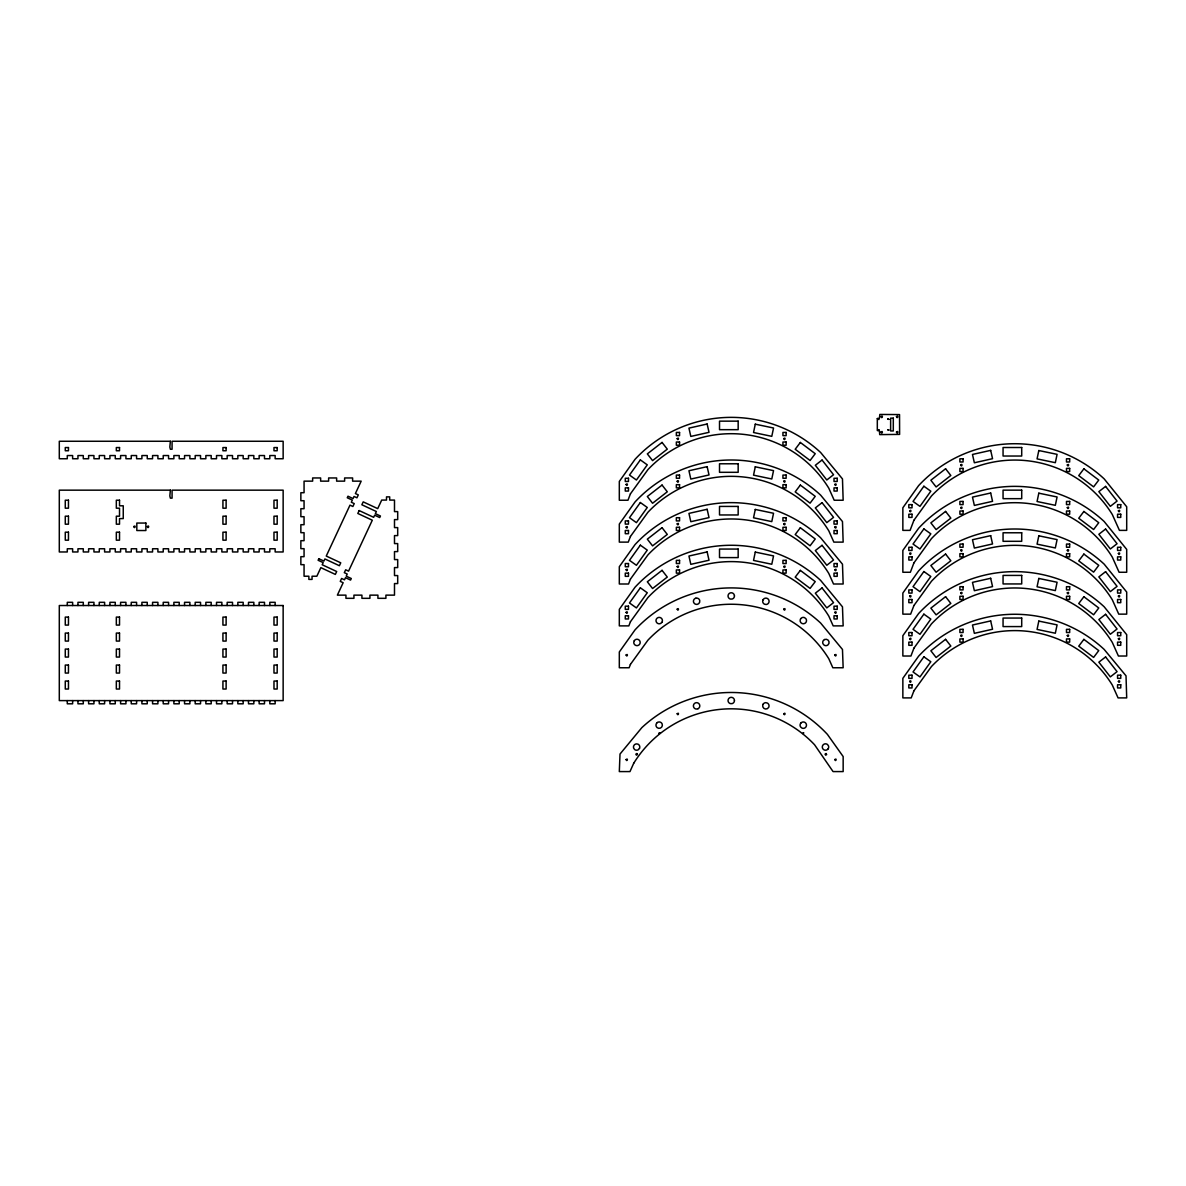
<?xml version="1.0" encoding="UTF-8"?>
<svg xmlns="http://www.w3.org/2000/svg" width="1186" height="1186" viewBox="0 0 1186 1186"><rect width="100%" height="100%" fill="white"/><g stroke="black" fill="none" stroke-linecap="round" stroke-linejoin="round"><path stroke-width="1.5" d="M822.046 460.035L815.331 465.283L826.805 479.989L833.536 474.741L822.091 460.079M275.152 605.527L275.152 602.325L269.815 602.325L269.815 605.527M275.152 700.6L275.152 703.802L269.815 703.802L269.815 700.6M264.493 605.527L264.493 602.325L259.156 602.325L259.156 605.527M264.493 700.6L264.493 703.802L259.156 703.802L259.156 700.6M253.834 605.527L253.834 602.325L248.497 602.325L248.497 605.527M253.834 700.6L253.834 703.802L248.497 703.802L248.497 700.6M243.174 605.527L243.174 602.325L237.837 602.325L237.837 605.527M243.174 700.6L243.174 703.802L237.837 703.802L237.837 700.6M232.515 605.527L232.515 602.325L227.178 602.325L227.178 605.527M232.515 700.6L232.515 703.802L227.178 703.802L227.178 700.6M221.856 605.527L221.856 602.325L216.519 602.325L216.519 605.527M221.856 700.6L221.856 703.802L216.519 703.802L216.519 700.6M211.197 605.527L211.197 602.325L205.86 602.325L205.86 605.527M211.197 700.6L211.197 703.802L205.86 703.802L205.86 700.6M200.538 605.527L200.538 602.325L195.201 602.325L195.201 605.527M200.538 700.6L200.538 703.802L195.201 703.802L195.201 700.6M189.879 605.527L189.879 602.325L184.542 602.325L184.542 605.527M189.879 700.6L189.879 703.802L184.542 703.802L184.542 700.6M179.219 605.527L179.219 602.325L173.882 602.325L173.882 605.527M179.219 700.6L179.219 703.802L173.882 703.802L173.882 700.6M168.56 605.527L168.56 602.325L163.223 602.325L163.223 605.527M168.56 700.6L168.56 703.802L163.223 703.802L163.223 700.6M157.901 605.527L157.901 602.325L152.564 602.325L152.564 605.527M157.901 700.6L157.901 703.802L152.564 703.802L152.564 700.6M147.242 605.527L147.242 602.325L141.905 602.325L141.905 605.527M147.242 700.6L147.242 703.802L141.905 703.802L141.905 700.6M136.583 605.527L136.583 602.325L131.246 602.325L131.246 605.527M136.583 700.6L136.583 703.802L131.246 703.802L131.246 700.6M125.924 605.527L125.924 602.325L120.587 602.325L120.587 605.527M125.924 700.6L125.924 703.802L120.587 703.802L120.587 700.6M115.264 605.527L115.264 602.325L109.927 602.325L109.927 605.527M115.264 700.6L115.264 703.802L109.927 703.802L109.927 700.6M104.605 605.527L104.605 602.325L99.268 602.325L99.268 605.527M104.605 700.6L104.605 703.802L99.268 703.802L99.268 700.6M93.946 605.527L93.946 602.325L88.609 602.325L88.609 605.527M93.946 700.6L93.946 703.802L88.609 703.802L88.609 700.6M83.287 605.527L83.287 602.325L77.95 602.325L77.95 605.527M83.287 700.6L83.287 703.802L77.95 703.802L77.95 700.6M72.628 605.527L72.628 602.325L67.291 602.325L67.291 605.527M72.628 700.6L72.628 703.802L67.291 703.802L67.291 700.6M880.99 432.104C882.221 435.292 883.407 429.673 880.99 432.104M734.445 595.876L734.356 596.706A3.202 3.202 0 0 1 732.147 599.034L730.502 599.078A3.202 3.202 0 0 1 728.174 596.869L728.041 596.054A3.202 3.202 0 0 1 731.154 592.763A3.202 3.202 0 0 1 734.445 595.876M133.751 526.569C134.789 529.816 136.301 524.316 133.751 526.569M147.286 526.569C148.339 529.831 149.821 524.271 147.286 526.569M626.104 484.451C627.083 487.505 628.476 482.302 626.104 484.451M626.104 527.088C627.083 530.142 628.476 524.938 626.104 527.088M626.104 569.725C627.083 572.779 628.476 567.575 626.104 569.725M626.104 612.361C627.083 615.415 628.476 610.212 626.104 612.361M626.104 655.013C627.083 658.052 628.476 652.849 626.104 655.013M626.089 759.574C627.068 762.628 628.476 757.424 626.089 759.574M677.176 438.612C678.155 441.666 679.548 436.463 677.176 438.612M677.176 481.249C678.155 484.303 679.548 479.1 677.176 481.249M677.176 523.901C678.155 526.94 679.548 521.736 677.176 523.901M677.176 566.537C678.14 569.562 679.563 564.417 677.176 566.537M677.176 609.174C678.14 612.198 679.563 607.054 677.176 609.174M677.176 713.735C678.125 716.789 679.578 711.585 677.176 713.735M783.768 438.612C784.747 441.666 786.14 436.463 783.768 438.612M783.768 481.249C784.747 484.303 786.14 479.1 783.768 481.249M783.768 523.901C784.747 526.94 786.14 521.736 783.768 523.901M783.768 566.537C784.687 569.591 786.214 564.373 783.768 566.537M783.768 609.174C784.687 612.228 786.214 607.01 783.768 609.174M783.768 713.735C784.747 716.774 786.125 711.615 783.768 713.735M834.84 484.451C835.819 487.505 837.212 482.302 834.84 484.451M834.84 527.088C835.819 530.142 837.212 524.938 834.84 527.088M834.84 569.725C835.819 572.779 837.212 567.575 834.84 569.725M834.84 612.361C835.819 615.415 837.212 610.212 834.84 612.361M834.84 655.013C835.819 658.052 837.212 652.849 834.84 655.013M877.314 418.554L877.314 430.548L879.434 430.948L879.701 434.61L899.611 434.402L899.537 414.581L879.834 414.448L879.434 418.154L877.314 418.554M877.937 419.073L879.004 419.518L877.996 418.925M877.937 429.732L879.063 430.029L877.937 429.732M834.825 759.574C835.804 762.628 837.212 757.424 834.825 759.574M881.005 416.597C882.058 419.859 883.54 414.299 881.005 416.597M887.721 419.073L888.848 419.37L887.721 419.073M887.721 429.732L888.848 430.029L887.721 429.732M896.468 416.597C897.505 419.859 899.003 414.299 896.468 416.597M896.468 432.06C897.505 435.306 899.003 429.762 896.468 432.06M909.647 510.81C910.626 513.864 912.019 508.661 909.647 510.81M909.647 553.447C910.626 556.501 912.019 551.297 909.647 553.447M909.647 596.084C910.626 599.138 912.019 593.934 909.647 596.084M909.647 638.72C910.626 641.774 912.019 636.571 909.647 638.72M909.647 681.357C910.626 684.411 912.019 679.207 909.647 681.357M960.704 464.971C961.683 468.01 963.106 462.851 960.704 464.971M960.704 507.608C961.683 510.647 963.106 505.488 960.704 507.608M960.704 550.245C961.683 553.284 963.106 548.125 960.704 550.245M960.704 592.881C961.683 595.921 963.106 590.761 960.704 592.881M960.704 635.518C961.668 638.572 963.121 633.368 960.704 635.518M1067.296 464.971C1068.23 468.025 1069.757 462.822 1067.296 464.971M1067.296 507.608C1068.23 510.662 1069.757 505.458 1067.296 507.608M1067.296 550.245C1068.23 553.299 1069.757 548.095 1067.296 550.245M1067.296 592.881C1068.23 595.935 1069.757 590.732 1067.296 592.881M1067.296 635.518C1068.29 638.557 1069.653 633.398 1067.296 635.518M1118.383 510.81C1119.332 513.864 1120.785 508.646 1118.383 510.81M1118.383 553.447C1119.362 556.501 1120.755 551.297 1118.383 553.447M1118.383 596.084C1119.362 599.138 1120.755 593.934 1118.383 596.084M1118.383 638.72C1119.362 641.774 1120.755 636.571 1118.383 638.72M1118.383 681.357C1119.362 684.411 1120.755 679.207 1118.383 681.357M734.445 700.615L734.312 701.445A3.202 3.202 0 0 1 731.984 703.639L730.339 703.595A3.202 3.202 0 0 1 728.13 701.282L728.041 700.452A3.202 3.202 0 0 1 731.332 697.338A3.202 3.202 0 0 1 734.445 700.615M755.274 424.173L753.54 432.519L771.789 436.344L773.539 427.998L755.274 424.173M755.274 466.81L753.54 475.156L771.789 478.981L773.539 470.634L755.274 466.81M755.274 509.446L753.54 517.793L771.789 521.618L773.539 513.271L755.274 509.446M755.274 552.083L753.54 560.429L771.789 564.254L773.539 555.908L755.274 552.083M1038.817 450.532L1037.068 458.878L1055.332 462.688L1057.082 454.342L1038.817 450.532M1038.817 493.168L1037.068 501.515L1055.332 505.325L1057.082 496.978L1038.817 493.168M1038.817 535.805L1037.068 544.152L1055.332 547.962L1057.082 539.615L1038.817 535.805M1038.817 578.442L1037.068 586.788L1055.332 590.598L1057.082 582.252L1038.817 578.442M1038.817 621.079L1037.068 629.425L1055.332 633.235L1057.082 624.889L1038.817 621.079M762.998 599.938L762.731 600.724A3.202 3.202 0 0 0 764.525 604.193L766.141 604.489A3.202 3.202 0 0 0 768.32 603.363L768.78 602.666A3.202 3.202 0 0 0 767.253 598.411A3.202 3.202 0 0 0 762.998 599.938M630.403 493.88L627.972 500.24L619.314 500.24L619.314 481.442L635.073 459.279A131.29 131.29 0 0 1 820.638 452.503L842.475 478.922L843.157 500.24L834.203 500.24L828.792 488.172A114.582 114.582 0 0 0 647.912 469.641L630.403 493.88M630.403 536.517L628.269 542.121L619.314 542.121L619.314 524.079L635.073 501.915A131.29 131.29 0 0 1 820.638 495.14L842.475 521.558L843.157 542.121L833.862 542.121L828.792 530.809A114.582 114.582 0 0 0 647.912 512.278L630.403 536.517M630.403 579.153L628.55 584.001L619.314 584.001L619.314 566.715L635.073 544.552A131.29 131.29 0 0 1 820.638 537.777L842.475 564.195L843.157 584.001L833.521 584.001L828.792 573.446A114.582 114.582 0 0 0 647.912 554.915L630.403 579.153M630.403 621.79L628.847 625.882L619.314 625.882L619.314 609.352L635.073 587.189A131.29 131.29 0 0 1 820.638 580.414L842.475 606.832L843.157 625.882L833.18 625.882L828.792 616.083A114.582 114.582 0 0 0 647.912 597.551L630.403 621.79M630.403 664.427L629.129 667.762L619.314 667.762L619.314 651.989L635.073 629.825A131.29 131.29 0 0 1 820.638 623.05L842.475 649.468L843.157 667.762L832.839 667.762L828.792 658.719A114.582 114.582 0 0 0 647.912 640.188L630.403 664.427M913.932 520.239L910.077 530.379L902.857 530.379L902.857 507.786L918.616 485.623A131.29 131.29 0 0 1 1104.166 478.862L1126.7 506.778L1126.7 530.379L1119.436 530.379L1112.32 514.531A114.582 114.582 0 0 0 931.455 495.985L913.932 520.239M913.932 562.876L910.359 572.26L902.857 572.26L902.857 550.423L918.616 528.259A131.29 131.29 0 0 1 1104.166 521.499L1126.7 549.414L1126.7 572.26L1119.095 572.26L1112.32 557.168A114.582 114.582 0 0 0 931.455 538.622L913.932 562.876M913.932 605.512L910.64 614.14L902.857 614.14L902.857 593.059L918.616 570.896A131.29 131.29 0 0 1 1104.166 564.136L1126.7 592.051L1126.7 614.14L1118.754 614.14L1112.32 599.805A114.582 114.582 0 0 0 931.455 581.259L913.932 605.512M913.932 648.149L910.937 656.021L902.857 656.021L902.857 635.696L918.616 613.533A131.29 131.29 0 0 1 1104.166 606.772L1126.7 634.688L1126.7 656.021L1118.413 656.021L1112.32 642.441A114.582 114.582 0 0 0 931.455 623.895L913.932 648.149M913.932 690.786L911.219 697.902L902.857 697.902L902.857 678.333L918.616 656.169A131.29 131.29 0 0 1 1104.166 649.409L1126.018 675.827L1126.7 697.902L1118.072 697.902L1112.32 685.078A114.582 114.582 0 0 0 931.455 666.532L913.932 690.786M763.058 704.306L762.746 705.077A3.202 3.202 0 0 0 768.632 707.434L768.943 706.648A3.202 3.202 0 0 0 767.401 703.076L765.8 702.675A3.202 3.202 0 0 0 763.058 704.306M633.695 763.295L629.974 771.582L619.314 771.582L620.011 754.044L641.848 727.626A131.29 131.29 0 0 1 827.413 734.386L843.157 756.549L843.157 771.582L833.061 771.582L814.56 744.749A114.582 114.582 0 0 0 633.695 763.295M318.841 558.725L318.115 560.266L323.185 562.624L322.192 564.758L336.691 571.519L335.341 574.409L320.843 567.649L316.855 576.218L312.051 576.218L312.051 579.405L308.864 579.405L308.864 576.218L304.061 576.218L304.061 564.669L300.859 564.669L300.859 556.679L304.061 556.679L304.061 548.673L300.859 548.673L300.859 540.683L304.061 540.683L304.061 532.692L300.859 532.692L300.859 524.701L304.061 524.701L304.061 516.696L300.859 516.696L300.859 508.705L304.061 508.705L304.061 500.714L300.859 500.714L300.859 492.709L304.061 492.709L304.061 481.145L312.644 481.145L312.644 477.958L320.635 477.958L320.635 481.145L328.626 481.145L328.626 477.958L336.631 477.958L336.631 481.145L344.622 481.145L344.622 477.958L352.613 477.958L352.613 481.145L361.181 481.145L355.4 493.554L358.291 494.903L356.942 497.809L354.051 496.46L353.057 498.58L347.987 496.208L347.261 497.764L352.331 500.121L351.338 502.256L354.243 503.605L352.894 506.496L349.989 505.147L326.254 556.056L340.738 562.816L339.389 565.722L324.905 558.962L323.911 561.082L318.841 558.725M359.165 510.558L357.816 513.464L372.3 520.224L348.565 571.133L345.66 569.784L344.311 572.675L347.216 574.024L346.223 576.159L351.293 578.516L350.567 580.073L345.497 577.701L344.503 579.821L341.612 578.471L340.263 581.377L343.154 582.726L337.373 595.135L345.941 595.135L345.941 598.322L353.932 598.322L353.932 595.135L361.923 595.135L361.923 598.322L369.928 598.322L369.928 595.135L377.919 595.135L377.919 598.322L385.91 598.322L385.91 595.135L394.493 595.135L394.493 583.571L397.695 583.571L397.695 575.566L394.493 575.566L394.493 567.575L397.695 567.575L397.695 559.584L394.493 559.584L394.493 551.594L397.695 551.594L397.695 543.588L394.493 543.588L394.493 535.598L397.695 535.598L397.695 527.607L394.493 527.607L394.493 519.601L397.695 519.601L397.695 511.611L394.493 511.611L394.493 500.077L389.69 500.077L389.69 496.875L386.503 496.875L386.503 500.077L381.699 500.077L377.711 508.631L363.212 501.871L361.863 504.762L376.362 511.522L375.369 513.657L380.439 516.014L379.713 517.556L374.643 515.198L373.649 517.318L359.165 510.558M634.332 640.662L633.961 641.404A3.202 3.202 0 0 0 634.569 644.547L635.192 645.095A3.202 3.202 0 0 0 639.639 644.235A3.202 3.202 0 0 0 638.78 639.803L638.038 639.432A3.202 3.202 0 0 0 634.895 640.04L634.332 640.662M800.698 618.721L800.298 619.463A3.202 3.202 0 0 0 805.324 623.065L805.902 622.442A3.202 3.202 0 0 0 805.768 618.558L804.419 617.595A3.202 3.202 0 0 0 800.698 618.721M800.817 723.119L800.372 723.831A3.202 3.202 0 0 0 800.683 727.018L801.958 728.071A3.202 3.202 0 0 0 805.146 727.759L805.754 727.181A3.202 3.202 0 0 0 805.309 722.689A3.202 3.202 0 0 0 800.817 723.119M639.491 748.351L638.439 749.626A3.202 3.202 0 0 1 635.251 749.923L634.54 749.478A3.202 3.202 0 0 1 637.905 744.111L638.617 744.556A3.202 3.202 0 0 1 639.491 748.351M640.351 459.886L629.484 475.052L636.422 480.019L647.274 464.853L640.351 459.886M640.351 502.523L629.484 517.689L636.422 522.655L647.274 507.489L640.351 502.523M640.351 545.16L629.484 560.326L636.422 565.292L647.274 550.126L640.351 545.16M640.351 587.796L629.484 602.962L636.422 607.929L647.274 592.763L640.351 587.796M923.879 486.23L913.027 501.411L919.965 506.363L930.817 491.197L923.879 486.23M923.879 528.882L913.027 544.048L919.965 548.999L930.817 533.833L923.879 528.882M923.879 571.519L913.027 586.685L919.965 591.651L930.817 576.47L923.879 571.519M923.879 614.155L913.027 629.321L919.965 634.288L930.817 619.107L923.879 614.155M923.879 656.792L913.027 671.958L919.965 676.924L930.817 661.744L923.879 656.792M800.342 442.452L795.198 449.257L810.082 460.509L815.227 453.704L800.342 442.452M800.342 485.089L795.198 491.894L810.082 503.146L815.227 496.341L800.342 485.089M800.342 527.74L795.198 534.53L810.082 545.782L815.227 538.993L800.342 527.74M800.342 570.377L795.198 577.167L810.082 588.419L815.227 581.629L800.342 570.377M1083.885 468.811L1078.741 475.616L1093.611 486.868L1098.755 480.063L1083.885 468.811M1083.885 511.448L1078.741 518.252L1093.611 529.505L1098.755 522.7L1083.885 511.448M1083.885 554.084L1078.741 560.889L1093.611 572.141L1098.755 565.337L1083.885 554.084M1083.885 596.721L1078.741 603.526L1093.611 614.778L1098.755 607.973L1083.885 596.721M1083.885 639.358L1078.741 646.162L1093.611 657.415L1098.755 650.61L1083.885 639.358M661.803 622.442L660.528 623.495A3.202 3.202 0 0 1 657.34 623.184L656.733 622.62A3.202 3.202 0 0 1 657.163 618.114A3.202 3.202 0 0 1 661.669 618.558L662.114 619.27A3.202 3.202 0 0 1 661.803 622.442M657.326 722.556L656.718 723.119A3.202 3.202 0 0 0 656.584 727.018L657.148 727.626A3.202 3.202 0 0 0 662.173 724.038L661.788 723.297A3.202 3.202 0 0 0 658.067 722.155L657.326 722.556M827.917 749.107L827.279 749.671A3.202 3.202 0 0 1 822.847 748.811A3.202 3.202 0 0 1 823.707 744.363L824.448 743.993A3.202 3.202 0 0 1 827.591 744.6L828.51 745.979A3.202 3.202 0 0 1 827.917 749.107M822.046 502.671L815.331 507.919L826.805 522.626L833.536 517.378L822.046 502.671M822.046 545.308L815.331 550.556L826.805 565.262L833.536 560.014L822.046 545.308M822.046 587.945L815.331 593.193L826.805 607.899L833.536 602.651L822.046 587.945M1105.589 486.393L1098.859 491.641L1110.348 506.333L1117.064 501.085L1105.589 486.393M1105.589 529.03L1098.859 534.278L1110.348 548.97L1117.064 543.722L1105.589 529.03M1105.589 571.667L1098.859 576.915L1110.348 591.606L1117.064 586.358L1105.589 571.667M1105.589 614.304L1098.859 619.552L1110.348 634.243L1117.064 628.995L1105.589 614.304M1105.589 656.94L1098.859 662.188L1110.348 676.88L1117.064 671.632L1105.589 656.94M662.055 442.422L647.334 453.882L652.567 460.613L667.288 449.153L662.055 442.422M662.055 485.059L647.334 496.519L652.567 503.249L667.288 491.79L662.055 485.059M662.055 527.696L647.334 539.156L652.567 545.886L667.288 534.426L662.055 527.696M662.055 570.333L647.334 581.792L652.567 588.523L667.288 577.063L662.055 570.333M945.583 468.766L930.862 480.226L936.11 486.957L950.831 475.497L945.583 468.766M945.583 511.403L930.862 522.863L936.11 529.593L950.831 518.134L945.583 511.403M945.583 554.04L930.862 565.5L936.11 572.23L950.831 560.77L945.583 554.04M945.583 596.677L930.862 608.136L936.11 614.867L950.831 603.407L945.583 596.677M945.583 639.313L930.862 650.773L936.11 657.504L950.831 646.044L945.583 639.313M824.581 639.536L823.87 639.98A3.202 3.202 0 0 0 822.995 643.776L824.048 645.051A3.202 3.202 0 0 0 827.235 645.362L827.947 644.917A3.202 3.202 0 0 0 824.581 639.536M695.856 598.204L695.085 598.5A3.202 3.202 0 0 0 693.543 602.088L693.854 602.859A3.202 3.202 0 0 0 699.74 600.516L699.429 599.731A3.202 3.202 0 0 0 696.686 598.1L695.856 598.204M697.961 708.754L696.33 709.05A3.202 3.202 0 0 1 694.166 707.938L693.706 707.227A3.202 3.202 0 0 1 695.233 702.972A3.202 3.202 0 0 1 699.488 704.499L699.74 705.299A3.202 3.202 0 0 1 697.961 708.754M707.138 424.01L688.947 428.116L690.815 436.433L709.02 432.327L707.138 424.01M707.138 466.647L688.947 470.753L690.815 479.07L709.02 474.963L707.138 466.647M707.138 509.283L688.947 513.39L690.815 521.707L709.02 517.6L707.138 509.283M990.681 450.369L972.476 454.46L974.358 462.777L992.549 458.685L990.681 450.369M707.138 551.92L688.947 556.026L690.815 564.343L709.02 560.237L707.138 551.92M990.681 493.005L972.476 497.097L974.358 505.429L992.549 501.322L990.681 493.005M990.681 535.642L972.476 539.734L974.358 548.065L992.549 543.959L990.681 535.642M990.681 578.279L972.476 582.37L974.358 590.702L992.549 586.596L990.681 578.279M990.681 620.915L972.476 625.022L974.358 633.339L992.549 629.232L990.681 620.915M893.295 418.154L890.627 418.154L890.627 430.948L893.295 430.948L893.295 418.154M738.166 421.149L719.517 421.149L719.517 429.673L738.166 429.673L738.166 421.149M679.548 432.43L676.346 432.43L676.346 435.633L679.548 435.633L679.548 432.43M786.14 432.43L782.938 432.43L782.938 435.633L786.14 435.633L786.14 432.43M170.369 441.266L59.3 441.266L59.3 458.745L67.291 458.745L67.291 455.543L72.628 455.543L72.628 458.745L77.95 458.745L77.95 455.543L83.287 455.543L83.287 458.745L88.609 458.745L88.609 455.543L93.946 455.543L93.946 458.745L99.268 458.745L99.268 455.543L104.605 455.543L104.605 458.745L109.927 458.745L109.927 455.543L115.264 455.543L115.264 458.745L120.587 458.745L120.587 455.543L125.924 455.543L125.924 458.745L131.246 458.745L131.246 455.543L136.583 455.543L136.583 458.745L141.905 458.745L141.905 455.543L147.242 455.543L147.242 458.745L152.564 458.745L152.564 455.543L157.901 455.543L157.901 458.745L163.223 458.745L163.223 455.543L168.56 455.543L168.56 458.745L173.882 458.745L173.882 455.543L179.219 455.543L179.219 458.745L184.542 458.745L184.542 455.543L189.879 455.543L189.879 458.745L195.201 458.745L195.201 455.543L200.538 455.543L200.538 458.745L205.86 458.745L205.86 455.543L211.197 455.543L211.197 458.745L216.519 458.745L216.519 455.543L221.856 455.543L221.856 458.745L227.178 458.745L227.178 455.543L232.515 455.543L232.515 458.745L237.837 458.745L237.837 455.543L243.174 455.543L243.174 458.745L248.497 458.745L248.497 455.543L253.834 455.543L253.834 458.745L259.156 458.745L259.156 455.543L264.493 455.543L264.493 458.745L269.815 458.745L269.815 455.543L275.152 455.543L275.152 458.745L283.143 458.745L283.143 441.266L172.074 441.266L172.074 449.257L170.369 449.257L169.835 447.048L170.369 441.266M679.548 442.022L676.346 442.022L676.346 445.224L679.548 445.224L679.548 442.022M786.14 442.022L782.938 442.022L782.938 445.224L786.14 445.224L786.14 442.022M68.462 447.552L65.274 447.552L65.274 450.754L68.462 450.754L68.462 447.552M119.519 447.552L116.332 447.552L116.332 450.754L119.519 450.754L119.519 447.552M226.126 447.552L222.924 447.552L222.924 450.754L226.126 450.754L226.126 447.552M277.183 447.552L273.981 447.552L273.981 450.754L277.183 450.754L277.183 447.552M1021.709 447.507L1003.059 447.507L1003.059 456.032L1021.709 456.032L1021.709 447.507M963.076 458.789L959.889 458.789L959.889 461.977L963.076 461.977L963.076 458.789M1069.668 458.789L1066.481 458.789L1066.481 461.977L1069.668 461.977L1069.668 458.789M738.166 463.785L719.517 463.785L719.517 472.31L738.166 472.31L738.166 463.785M963.076 468.381L959.889 468.381L959.889 471.568L963.076 471.568L963.076 468.381M1069.668 468.381L1066.481 468.381L1066.481 471.568L1069.668 471.568L1069.668 468.381M679.548 475.067L676.346 475.067L676.346 478.269L679.548 478.269L679.548 475.067M786.14 475.067L782.938 475.067L782.938 478.269L786.14 478.269L786.14 475.067M628.476 478.269L625.274 478.269L625.274 481.472L628.476 481.472L628.476 478.269M837.212 478.269L834.01 478.269L834.01 481.472L837.212 481.472L837.212 478.269M679.548 484.659L676.346 484.659L676.346 487.861L679.548 487.861L679.548 484.659M786.14 484.659L782.938 484.659L782.938 487.861L786.14 487.861L786.14 484.659M628.476 487.861L625.274 487.861L625.274 491.063L628.476 491.063L628.476 487.861M837.212 487.861L834.01 487.861L834.01 491.063L837.212 491.063L837.212 487.861M170.369 490.159L59.3 490.159L59.3 551.964L67.291 551.964L67.291 548.762L72.628 548.762L72.628 551.964L77.95 551.964L77.95 548.762L83.287 548.762L83.287 551.964L88.609 551.964L88.609 548.762L93.946 548.762L93.946 551.964L99.268 551.964L99.268 548.762L104.605 548.762L104.605 551.964L109.927 551.964L109.927 548.762L115.264 548.762L115.264 551.964L120.587 551.964L120.587 548.762L125.924 548.762L125.924 551.964L131.246 551.964L131.246 548.762L136.583 548.762L136.583 551.964L141.905 551.964L141.905 548.762L147.242 548.762L147.242 551.964L152.564 551.964L152.564 548.762L157.901 548.762L157.901 551.964L163.223 551.964L163.223 548.762L168.56 548.762L168.56 551.964L173.882 551.964L173.882 548.762L179.219 548.762L179.219 551.964L184.542 551.964L184.542 548.762L189.879 548.762L189.879 551.964L195.201 551.964L195.201 548.762L200.538 548.762L200.538 551.964L205.86 551.964L205.86 548.762L211.197 548.762L211.197 551.964L216.519 551.964L216.519 548.762L221.856 548.762L221.856 551.964L227.178 551.964L227.178 548.762L232.515 548.762L232.515 551.964L237.837 551.964L237.837 548.762L243.174 548.762L243.174 551.964L248.497 551.964L248.497 548.762L253.834 548.762L253.834 551.964L259.156 551.964L259.156 548.762L264.493 548.762L264.493 551.964L269.815 551.964L269.815 548.762L275.152 548.762L275.152 551.964L283.143 551.964L283.143 490.159L172.074 490.159L172.074 498.15L170.369 498.15L169.835 495.941L170.369 490.159M1021.709 490.144L1003.059 490.144L1003.059 498.669L1021.709 498.669L1021.709 490.144M68.462 500.21L65.274 500.21L65.274 508.201L68.462 508.201L68.462 500.21M119.519 500.21L116.332 500.21L116.332 508.201L119.519 508.201L119.519 516.192L116.332 516.192L116.332 524.197L119.519 524.197L119.519 518.593L123.255 518.593L123.255 505.799L119.519 505.799L119.519 500.21M226.126 500.21L222.924 500.21L222.924 508.201L226.126 508.201L226.126 500.21M277.183 500.21L273.981 500.21L273.981 508.201L277.183 508.201L277.183 500.21M963.076 501.426L959.889 501.426L959.889 504.613L963.076 504.613L963.076 501.426M1069.668 501.426L1066.481 501.426L1066.481 504.613L1069.668 504.613L1069.668 501.426M912.019 504.628L908.817 504.628L908.817 507.816L912.019 507.816L912.019 504.628M1120.755 504.628L1117.553 504.628L1117.553 507.816L1120.755 507.816L1120.755 504.628M738.166 506.422L719.517 506.422L719.517 514.961L738.166 514.961L738.166 506.422M963.076 511.018L959.889 511.018L959.889 514.205L963.076 514.205L963.076 511.018M1069.668 511.018L1066.481 511.018L1066.481 514.205L1069.668 514.205L1069.668 511.018M912.019 514.22L908.817 514.22L908.817 517.407L912.019 517.407L912.019 514.22M1120.755 514.22L1117.553 514.22L1117.553 517.407L1120.755 517.407L1120.755 514.22M68.462 516.192L65.274 516.192L65.274 524.197L68.462 524.197L68.462 516.192M226.126 516.192L222.924 516.192L222.924 524.197L226.126 524.197L226.126 516.192M277.183 516.192L273.981 516.192L273.981 524.197L277.183 524.197L277.183 516.192M679.548 517.704L676.346 517.704L676.346 520.906L679.548 520.906L679.548 517.704M786.14 517.704L782.938 517.704L782.938 520.906L786.14 520.906L786.14 517.704M628.476 520.906L625.274 520.906L625.274 524.108L628.476 524.108L628.476 520.906M837.212 520.906L834.01 520.906L834.01 524.108L837.212 524.108L837.212 520.906M145.878 523.056L136.82 523.056L136.82 530.527L145.878 530.527L145.878 523.056M679.548 527.296L676.346 527.296L676.346 530.498L679.548 530.498L679.548 527.296M786.14 527.296L782.938 527.296L782.938 530.498L786.14 530.498L786.14 527.296M628.476 530.498L625.274 530.498L625.274 533.7L628.476 533.7L628.476 530.498M837.212 530.498L834.01 530.498L834.01 533.7L837.212 533.7L837.212 530.498M68.462 532.188L65.274 532.188L65.274 540.179L68.462 540.179L68.462 532.188M119.519 532.188L116.332 532.188L116.332 540.179L119.519 540.179L119.519 532.188M226.126 532.188L222.924 532.188L222.924 540.179L226.126 540.179L226.126 532.188M277.183 532.188L273.981 532.188L273.981 540.179L277.183 540.179L277.183 532.188M1021.709 532.781L1003.059 532.781L1003.059 541.305L1021.709 541.305L1021.709 532.781M963.076 544.063L959.889 544.063L959.889 547.25L963.076 547.25L963.076 544.063M1069.668 544.063L1066.481 544.063L1066.481 547.25L1069.668 547.25L1069.668 544.063M912.019 547.265L908.817 547.265L908.817 550.452L912.019 550.452L912.019 547.265M1120.755 547.265L1117.553 547.265L1117.553 550.452L1120.755 550.452L1120.755 547.265M738.166 549.059L719.517 549.059L719.517 557.598L738.166 557.598L738.166 549.059M963.076 553.654L959.889 553.654L959.889 556.857L963.076 556.857L963.076 553.654M1069.668 553.654L1066.481 553.654L1066.481 556.857L1069.668 556.857L1069.668 553.654M912.019 556.857L908.817 556.857L908.817 560.044L912.019 560.044L912.019 556.857M1120.755 556.857L1117.553 556.857L1117.553 560.044L1120.755 560.044L1120.755 556.857M679.548 560.341L676.346 560.341L676.346 563.543L679.548 563.543L679.548 560.341M786.14 560.341L782.938 560.341L782.938 563.543L786.14 563.543L786.14 560.341M628.476 563.543L625.274 563.543L625.274 566.745L628.476 566.745L628.476 563.543M837.212 563.543L834.01 563.543L834.01 566.745L837.212 566.745L837.212 563.543M679.548 569.932L676.346 569.932L676.346 573.135L679.548 573.135L679.548 569.932M786.14 569.932L782.938 569.932L782.938 573.135L786.14 573.135L786.14 569.932M628.476 573.135L625.274 573.135L625.274 576.337L628.476 576.337L628.476 573.135M837.212 573.135L834.01 573.135L834.01 576.337L837.212 576.337L837.212 573.135M1021.709 575.418L1003.059 575.418L1003.059 583.942L1021.709 583.942L1021.709 575.418M963.076 586.699L959.889 586.699L959.889 589.887L963.076 589.887L963.076 586.699M1069.668 586.699L1066.481 586.699L1066.481 589.887L1069.668 589.887L1069.668 586.699M912.019 589.902L908.817 589.902L908.817 593.089L912.019 593.089L912.019 589.902M1120.755 589.902L1117.553 589.902L1117.553 593.089L1120.755 593.089L1120.755 589.902M963.076 596.291L959.889 596.291L959.889 599.493L963.076 599.493L963.076 596.291M1069.668 596.291L1066.481 596.291L1066.481 599.493L1069.668 599.493L1069.668 596.291M912.019 599.493L908.817 599.493L908.817 602.681L912.019 602.681L912.019 599.493M1120.755 599.493L1117.553 599.493L1117.553 602.681L1120.755 602.681L1120.755 599.493M283.143 605.527L59.3 605.527L59.3 700.6L283.143 700.6L283.143 605.527M628.476 606.179L625.274 606.179L625.274 609.382L628.476 609.382L628.476 606.179M837.212 606.179L834.01 606.179L834.01 609.382L837.212 609.382L837.212 606.179M628.476 615.771L625.274 615.771L625.274 618.973L628.476 618.973L628.476 615.771M837.212 615.771L834.01 615.771L834.01 618.973L837.212 618.973L837.212 615.771M68.462 617.091L65.274 617.091L65.274 625.081L68.462 625.081L68.462 617.091M119.519 617.091L116.332 617.091L116.332 625.081L119.519 625.081L119.519 617.091M226.126 617.091L222.924 617.091L222.924 625.081L226.126 625.081L226.126 617.091M277.183 617.091L273.981 617.091L273.981 625.081L277.183 625.081L277.183 617.091M1021.709 618.054L1003.059 618.054L1003.059 626.579L1021.709 626.579L1021.709 618.054M963.076 629.336L959.889 629.336L959.889 632.523L963.076 632.523L963.076 629.336M1069.668 629.336L1066.481 629.336L1066.481 632.523L1069.668 632.523L1069.668 629.336M912.019 632.538L908.817 632.538L908.817 635.726L912.019 635.726L912.019 632.538M1120.755 632.538L1117.553 632.538L1117.553 635.726L1120.755 635.726L1120.755 632.538M68.462 633.072L65.274 633.072L65.274 641.077L68.462 641.077L68.462 633.072M119.519 633.072L116.332 633.072L116.332 641.077L119.519 641.077L119.519 633.072M226.126 633.072L222.924 633.072L222.924 641.077L226.126 641.077L226.126 633.072M277.183 633.072L273.981 633.072L273.981 641.077L277.183 641.077L277.183 633.072M963.076 638.928L959.889 638.928L959.889 642.13L963.076 642.13L963.076 638.928M1069.668 638.928L1066.481 638.928L1066.481 642.13L1069.668 642.13L1069.668 638.928M912.019 642.13L908.817 642.13L908.817 645.317L912.019 645.317L912.019 642.13M1120.755 642.13L1117.553 642.13L1117.553 645.317L1120.755 645.317L1120.755 642.13M68.462 649.068L65.274 649.068L65.274 657.059L68.462 657.059L68.462 649.068M119.519 649.068L116.332 649.068L116.332 657.059L119.519 657.059L119.519 649.068M226.126 649.068L222.924 649.068L222.924 657.059L226.126 657.059L226.126 649.068M277.183 649.068L273.981 649.068L273.981 657.059L277.183 657.059L277.183 649.068M68.462 665.049L65.274 665.049L65.274 673.055L68.462 673.055L68.462 665.049M119.519 665.049L116.332 665.049L116.332 673.055L119.519 673.055L119.519 665.049M226.126 665.049L222.924 665.049L222.924 673.055L226.126 673.055L226.126 665.049M277.183 665.049L273.981 665.049L273.981 673.055L277.183 673.055L277.183 665.049M912.019 675.175L908.817 675.175L908.817 678.362L912.019 678.362L912.019 675.175M1120.755 675.175L1117.553 675.175L1117.553 678.362L1120.755 678.362L1120.755 675.175M68.462 681.046L65.274 681.046L65.274 689.036L68.462 689.036L68.462 681.046M119.519 681.046L116.332 681.046L116.332 689.036L119.519 689.036L119.519 681.046M226.126 681.046L222.924 681.046L222.924 689.036L226.126 689.036L226.126 681.046M277.183 681.046L273.981 681.046L273.981 689.036L277.183 689.036L277.183 681.046M912.019 684.767L908.817 684.767L908.817 687.954L912.019 687.954L912.019 684.767M1120.755 684.767L1117.553 684.767L1117.553 687.954L1120.755 687.954L1120.755 684.767M659.742 732.978L658.838 733.422L659.742 732.978M803.648 732.978L802.744 733.422L803.648 732.978M636.838 753.555L635.829 754.163L636.437 755.156L637.445 754.563L636.838 753.555M826.049 753.57L825.056 754.163L825.649 755.171L826.657 754.563L826.049 753.57"/></g></svg>
